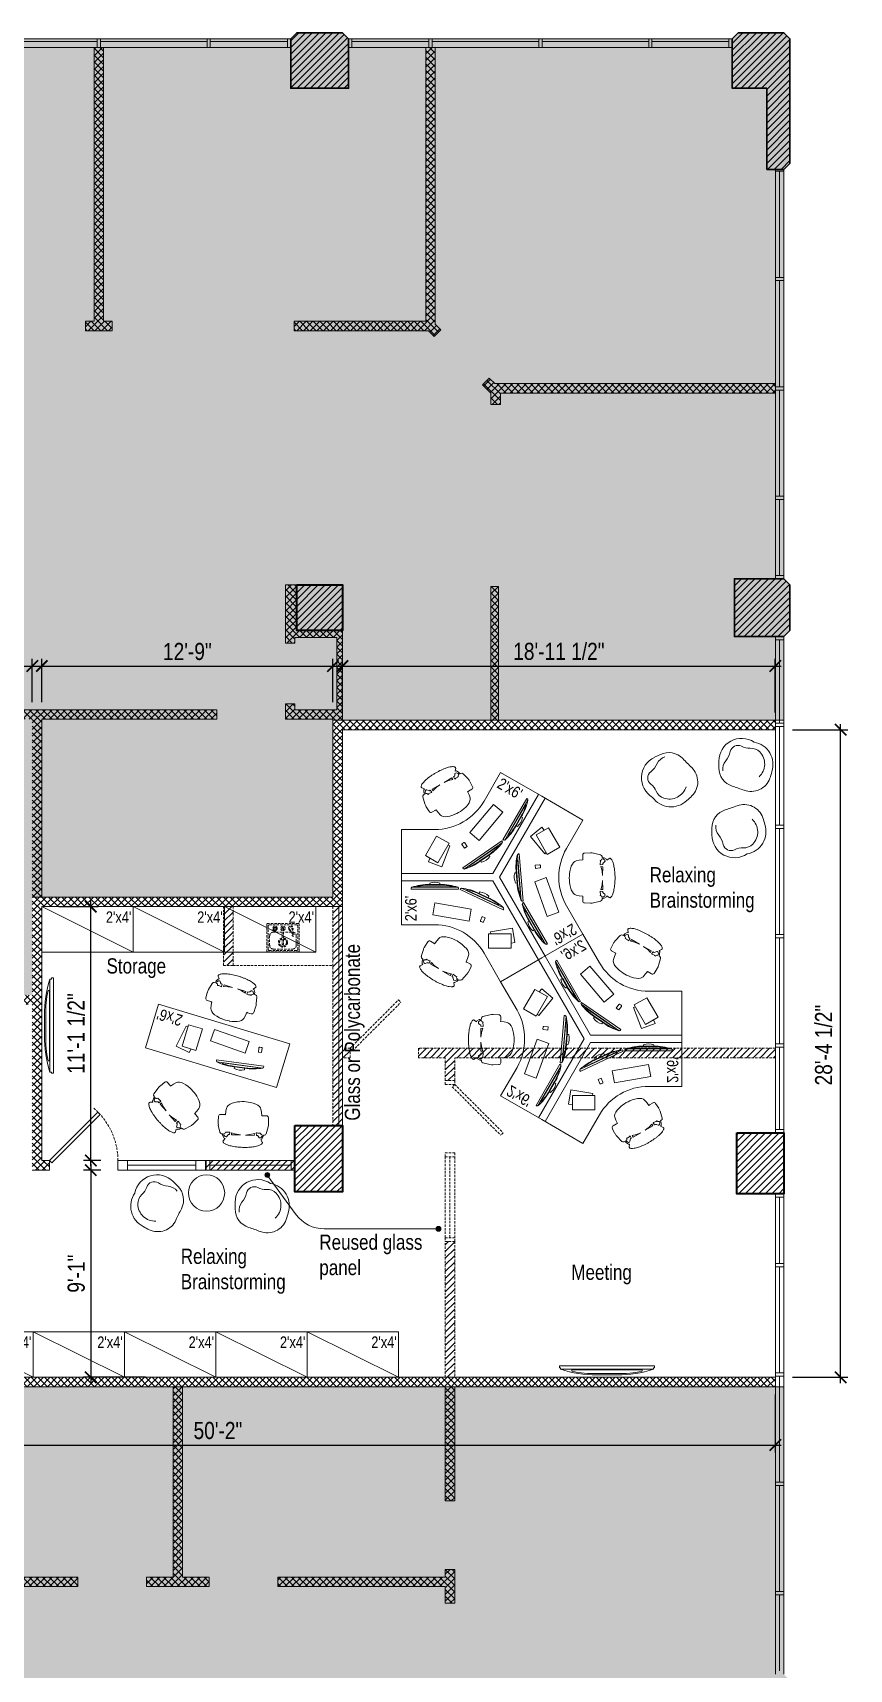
# Model space of a CAD drawing. Header units: inches. Extents: x 2034 to 6496, y 527 to 1995.
# Drawn here: x 2467 to 2896, y 1135 to 1995 of the extents above; entities that cross this region are included whole.
import ezdxf

# ---------------------------------------------------------------- set-up
doc = ezdxf.new("R2010")
doc.units = ezdxf.units.IN
doc.header["$LTSCALE"] = 5
doc.header["$MEASUREMENT"] = 0
doc.linetypes.add('HIDDEN', pattern=[0.375, 0.25, -0.125])
doc.layers.get('0').update_dxf_attribs({"linetype": 'CONTINUOUS', "lineweight": 5})
doc.layers.get('DEFPOINTS').update_dxf_attribs({"linetype": 'CONTINUOUS', "lineweight": 5})
for name, color, linetype, lineweight in [('Annotations', 8, 'CONTINUOUS', 5), ('Drywalls', 7, 'CONTINUOUS', 20), ('Framing', 142, 'CONTINUOUS', 13), ('Hatches', 8, 'CONTINUOUS', 5), ('Projections', 157, 'HIDDEN', 5), ('Structure', 7, 'CONTINUOUS', 40), ('Viewed', 156, 'CONTINUOUS', 9), ('Walls', 7, 'CONTINUOUS', 35)]:
    doc.layers.add(name, color=color, linetype=linetype, lineweight=lineweight)
doc.layers.add('Demolished', color=7, linetype='HIDDEN', lineweight=5, true_color=0xfa0000)
doc.layers.add('Zones', color=7, linetype='CONTINUOUS', lineweight=5, true_color=0xe3e3e3, transparency=0.7)
doc.styles.get("Standard").update_dxf_attribs({"font": 'arial.ttf', "width": 0.8})
doc.dimstyles.new('ARCH', dxfattribs={"dimscale": 96, "dimtxt": 0.09375, "dimasz": 0.0625, "dimexe": 0.04, "dimexo": 0.09375, "dimgap": 0.03125, "dimtad": 1, "dimdec": 5, "dimrnd": 0.0625, "dimzin": 3, "dimdsep": 46, "dimlunit": 4, "dimtxsty": 'Standard', "dimblk": 'OBLIQUE', "dimblk1": 'ARCHTICK', "dimblk2": 'ARCHTICK', "dimsah": 1, "dimcen": 0.03125, "dimdle": 0.03125, "dimclrd": 256, "dimclre": 256, "dimclrt": 256, "dimazin": 0, "dimtfac": 1, "dimtmove": 2, "dimatfit": 3, "dimldrblk": 'ARO14', "dimfxl": 0.3, "dimfxlon": 1, "dimfrac": 2, "dimarcsym": 0})

# ---------------------------------------------------------------- blocks, each defined once
blk = doc.blocks.new('_ArchTick')
at = {"const_width": 0.15}
blk.add_lwpolyline([(-0.5, -0.5), (0.5, 0.5)], dxfattribs=at)
blk = doc.blocks.new('*D28')
at = {"layer": 'Annotations', "lineweight": -2, "transparency": 16777216}
for p, q in [((2502.94, 1397.41), (2493.82, 1397.41)), ((2497.66, 1400.41), (2497.66, 1285.41)), ((2526.46, 1288.41), (2493.82, 1288.41))]:
    blk.add_line(p, q, dxfattribs=at)
at = {"layer": 'DEFPOINTS', "color": 0, "transparency": 16777216}
for p in [(2511.94, 1397.41), (2497.66, 1288.41), (2558.94, 1288.41)]:
    blk.add_point(p, dxfattribs=at)
at = {"layer": 'Annotations', "lineweight": -2, "transparency": 16777216, "xscale": 6, "yscale": 6, "zscale": 6}
for p, rotation in [((2497.66, 1397.41), 90), ((2497.66, 1288.41), 270)]:
    blk.add_blockref('_ArchTick', p, dxfattribs=dict(at, rotation=rotation))
at = {"layer": 'Annotations', "transparency": 16777216, "insert": (2490.06, 1342.91), "char_height": 9, "attachment_point": 5, "rotation": 90}
blk.add_mtext('9\'-1"', dxfattribs=at)
blk = doc.blocks.new('_Oblique')
at = {"lineweight": -2}
blk.add_line((-0.5, -0.5), (0.5, 0.5), dxfattribs=at)
blk = doc.blocks.new('ARO14')
blk.add_line((0, 0), (-1.02, 0))
at = {"const_width": 0.0625}
blk.add_lwpolyline([(-0.77, 0.47), (0, 0), (-0.77, -0.47)], dxfattribs=at)
blk = doc.blocks.new('*D30')
at = {"layer": 'Annotations', "lineweight": -2, "transparency": 16777216}
for p, q in [((2468.94, 1662.41), (2627.94, 1662.41)), ((2471.94, 1643.46), (2471.94, 1666.25)), ((2624.94, 1643.46), (2624.94, 1666.25))]:
    blk.add_line(p, q, dxfattribs=at)
at = {"layer": 'DEFPOINTS', "color": 0, "transparency": 16777216}
for p in [(2624.94, 1662.41), (2471.94, 1634.46), (2624.94, 1634.46)]:
    blk.add_point(p, dxfattribs=at)
at = {"layer": 'Annotations', "lineweight": -2, "transparency": 16777216, "xscale": 6, "yscale": 6, "zscale": 6, "rotation": 180}
blk.add_blockref('_ArchTick', (2471.94, 1662.41), dxfattribs=at)
at = {"layer": 'Annotations', "lineweight": -2, "transparency": 16777216, "xscale": 6, "yscale": 6, "zscale": 6}
blk.add_blockref('_ArchTick', (2624.94, 1662.41), dxfattribs=at)
at = {"layer": 'Annotations', "transparency": 16777216, "insert": (2548.44, 1670), "char_height": 9, "attachment_point": 5}
blk.add_mtext('12\'-9"', dxfattribs=at)
blk = doc.blocks.new('sink')
at = {"color": 0, "linetype": 'ByBlock', "lineweight": -2}
for p, q in [((-8, 0), (8, 0)), ((-8.5, -14.43), (-8.5, -0.5)), ((-7.75, -13.68), (-7.75, -1.25)), ((-7.25, -0.75), (7.25, -0.75)), ((-7, -11.43), (-7, -6.5)), ((-4.4, -4.5), (-0.35, -4.5)), ((-0.35, -2.56), (-0.35, -11.04)), ((0.4, -2.56), (0.4, -11.04)), ((0.4, -4.5), (5, -4.5)), ((3.78, -2.56), (3.78, -4.03)), ((3.78, -3.53), (4.65, -3.53)), ((3.78, -4.03), (4.65, -4.03)), ((3.95, -2.21), (3.95, -2.03)), ((3.95, -2.03), (4.48, -2.03)), ((4.4, -4.5), (4.53, -4.5)), ((4.48, -2.03), (4.48, -2.22)), ((4.65, -2.56), (4.65, -4.03)), ((7, -6.5), (7, -11.43)), ((7.75, -1.25), (7.75, -13.68)), ((8.5, -0.5), (8.5, -14.43)), ((8.01, -14.93), (-8.01, -14.93)), ((7.26, -14.18), (-7.26, -14.18)), ((5.01, -13.43), (-5.01, -13.43))]:
    blk.add_line(p, q, dxfattribs=at)
blk.add_circle((-5.41, -6.13), 0.562, dxfattribs=at)
for centre, radius, start, end in [((-8, -0.5), 0.5, 90, 180), ((-7.25, -1.25), 0.5, 90, 180), ((-5, -6.5), 2, 95.60748, 180), ((-6.66, -4.63), 1.44, 318, 357), ((-4.16, -2.56), 1.25, 274.04912, 180), ((-4.16, -2.56), 1.25, 180, 229.30036), ((-4.16, -2.56), 0.875, 285.19141, 180), ((-4.16, -2.56), 0.875, 180, 218.23153), ((-3.53, -5.75), 1.44, 144, 183), ((-9.66, -1.63), 6, 332, 349), ((0.03, -10), 2.38, 99.08469, 180), ((0.03, -10), 2.38, 180, 80.91525), ((0.03, -10), 1.88, 101.53692, 180), ((0.03, -10), 1.88, 180, 78.463), ((0.03, -2.56), 1.19, 289, 180), ((0.03, -2.56), 1.19, 180, 252), ((0.03, -2.56), 0.562, 0, 180), ((0.03, -2.56), 0.562, 180, 229), ((0.03, -2.56), 0.562, 180, 180.0000027777752), ((0.03, -2.56), 0.375, 0, 180), ((0.03, -2.56), 0.375, 180, 180.0000027777867), ((0.03, -2.56), 0.562, 312, 0), ((4.22, -2.56), 1.19, 291.61896, 180), ((4.22, -2.56), 1.19, 180, 248.38179), ((4.22, -2.56), 0.688, 309.52143, 180), ((4.22, -2.56), 0.688, 180, 230.47887), ((4.22, -2.56), 0.438, 126.7879, 180.13712), ((4.22, -2.56), 0.438, 0.00302, 52.51326), ((5, -6.5), 2, 0, 90), ((7.25, -1.25), 0.5, 0, 90), ((8, -0.5), 0.5, 0, 90), ((-8, -14.43), 0.5, 180, 270), ((-7.25, -13.68), 0.5, 180, 270), ((-5, -11.43), 2, 180, 270.41435), ((0.03, -10.25), 0.875, 244.62323, 295.37592), ((5, -11.43), 2, 270.41435, 0), ((7.25, -13.68), 0.5, 270, 0), ((8, -14.43), 0.5, 270, 0)]:
    blk.add_arc(centre, radius, start, end, dxfattribs=at)
for centre, major_axis, ratio, start_param, end_param in [((0.83, -5.83), (0, -7.24), 0.84608, 4.223697, 4.555309), ((-11.05, -1.55), (7.58, 0), 0.813102, -0.575959, -0.488692)]:
    blk.add_ellipse(centre, major_axis=major_axis, ratio=ratio, start_param=start_param, end_param=end_param, dxfattribs=at)
blk = doc.blocks.new('*D31')
at = {"layer": 'Annotations', "lineweight": -2, "transparency": 16777216}
for p, q in [((2480.94, 1535.91), (2501.5, 1535.91)), ((2497.66, 1399.41), (2497.66, 1538.91)), ((2502.94, 1402.41), (2493.82, 1402.41))]:
    blk.add_line(p, q, dxfattribs=at)
at = {"layer": 'DEFPOINTS', "color": 0, "transparency": 16777216}
for p in [(2471.94, 1535.91), (2497.66, 1535.91), (2511.94, 1402.41)]:
    blk.add_point(p, dxfattribs=at)
at = {"layer": 'Annotations', "lineweight": -2, "transparency": 16777216, "xscale": 6, "yscale": 6, "zscale": 6}
for p, rotation in [((2497.66, 1535.91), 90), ((2497.66, 1402.41), 270)]:
    blk.add_blockref('_ArchTick', p, dxfattribs=dict(at, rotation=rotation))
at = {"layer": 'Annotations', "transparency": 16777216, "insert": (2490.01, 1469.16), "char_height": 9, "attachment_point": 5, "rotation": 90}
blk.add_mtext('11\'-1 1/2"', dxfattribs=at)
blk = doc.blocks.new('*D32')
at = {"layer": 'Annotations', "lineweight": -2, "transparency": 16777216}
for p, q in [((2866.44, 1628.91), (2895.6, 1628.91)), ((2891.76, 1285.41), (2891.76, 1631.91)), ((2866.44, 1288.41), (2895.6, 1288.41))]:
    blk.add_line(p, q, dxfattribs=at)
at = {"layer": 'DEFPOINTS', "color": 0, "transparency": 16777216}
for p in [(2857.44, 1628.91), (2891.76, 1628.91), (2857.44, 1288.41)]:
    blk.add_point(p, dxfattribs=at)
at = {"layer": 'Annotations', "lineweight": -2, "transparency": 16777216, "xscale": 6, "yscale": 6, "zscale": 6}
for p, rotation in [((2891.76, 1628.91), 90), ((2891.76, 1288.41), 270)]:
    blk.add_blockref('_ArchTick', p, dxfattribs=dict(at, rotation=rotation))
at = {"layer": 'Annotations', "transparency": 16777216, "insert": (2882.87, 1463.08), "char_height": 9, "attachment_point": 5, "rotation": 90}
blk.add_mtext('28\'-4 1/2"', dxfattribs=at)
blk = doc.blocks.new('*D33')
at = {"layer": 'Annotations', "lineweight": -2, "transparency": 16777216}
for p, q in [((2626.94, 1662.41), (2860.44, 1662.41)), ((2629.94, 1637.91), (2629.94, 1666.25)), ((2857.44, 1637.91), (2857.44, 1666.25))]:
    blk.add_line(p, q, dxfattribs=at)
at = {"layer": 'DEFPOINTS', "color": 0, "transparency": 16777216}
for p in [(2857.44, 1662.41), (2629.94, 1628.91), (2857.44, 1628.91)]:
    blk.add_point(p, dxfattribs=at)
at = {"layer": 'Annotations', "lineweight": -2, "transparency": 16777216, "xscale": 6, "yscale": 6, "zscale": 6, "rotation": 180}
blk.add_blockref('_ArchTick', (2629.94, 1662.41), dxfattribs=at)
at = {"layer": 'Annotations', "lineweight": -2, "transparency": 16777216, "xscale": 6, "yscale": 6, "zscale": 6}
blk.add_blockref('_ArchTick', (2857.44, 1662.41), dxfattribs=at)
at = {"layer": 'Annotations', "transparency": 16777216, "insert": (2743.69, 1670.06), "char_height": 9, "attachment_point": 5}
blk.add_mtext('18\'-11 1/2"', dxfattribs=at)
blk = doc.blocks.new('*D34')
at = {"layer": 'Annotations', "lineweight": -2, "transparency": 16777216}
for p, q in [((2255.44, 1279.41), (2255.44, 1248.95)), ((2857.44, 1279.41), (2857.44, 1248.95)), ((2252.44, 1252.79), (2860.44, 1252.79))]:
    blk.add_line(p, q, dxfattribs=at)
at = {"layer": 'DEFPOINTS', "color": 0, "transparency": 16777216}
for p in [(2255.44, 1288.41), (2857.44, 1288.41), (2857.44, 1252.79)]:
    blk.add_point(p, dxfattribs=at)
at = {"layer": 'Annotations', "lineweight": -2, "transparency": 16777216, "xscale": 6, "yscale": 6, "zscale": 6, "rotation": 180}
blk.add_blockref('_ArchTick', (2255.44, 1252.79), dxfattribs=at)
at = {"layer": 'Annotations', "lineweight": -2, "transparency": 16777216, "xscale": 6, "yscale": 6, "zscale": 6}
blk.add_blockref('_ArchTick', (2857.44, 1252.79), dxfattribs=at)
at = {"layer": 'Annotations', "transparency": 16777216, "insert": (2564.5, 1260.39), "char_height": 9, "attachment_point": 5}
blk.add_mtext('50\'-2"', dxfattribs=at)
blk = doc.blocks.new('herman miller')
at = {"color": 0, "linetype": 'ByBlock', "lineweight": -2}
for p, q in [((2066, 3309), (2035, 3333)), ((2071, 3322), (2066, 3309)), ((2101, 3339), (2071, 3322)), ((2090, 3296), (2092, 3309)), ((2092, 3289), (2090, 3296)), ((2092, 3309), (2113, 3327)), ((2111, 3275), (2092, 3289)), ((2113, 3343), (2101, 3339)), ((2129, 3346), (2113, 3343)), ((2113, 3327), (2129, 3329)), ((2130, 3358), (2129, 3346)), ((2242, 3404), (2149, 3382)), ((2154, 3304), (2151, 3291)), ((2151, 3291), (2151, 3288)), ((2151, 3288), (2154, 3267)), ((2363, 3404), (2285, 3408)), ((2433, 3309), (2384, 3314)), ((2387, 3326), (2387, 3379)), ((2475, 3300), (2433, 3309)), ((2493, 3293), (2475, 3300)), ((2510, 3279), (2493, 3293)), ((2526, 3257), (2510, 3279)), ((2120, 3264), (2111, 3275)), ((2121, 3251), (2120, 3264)), ((2155, 3248), (2121, 3251)), ((2121, 3223), (2147, 3224)), ((2122, 3104), (2121, 3223)), ((2129, 3157), (2122, 3104)), ((2130, 3166), (2129, 3157)), ((2147, 3224), (2130, 3166)), ((2154, 3267), (2155, 3254)), ((2155, 3254), (2155, 3248)), ((2540, 3229), (2526, 3257)), ((2551, 3195), (2540, 3229)), ((2560, 3157), (2551, 3195)), ((2564, 3125), (2560, 3157)), ((2090, 2846), (2092, 2853)), ((2092, 2833), (2090, 2846)), ((2092, 2853), (2111, 2868)), ((2111, 2868), (2120, 2878)), ((2120, 2878), (2121, 2891)), ((2121, 2920), (2122, 3038)), ((2147, 2918), (2121, 2920)), ((2121, 2891), (2155, 2895)), ((2122, 3038), (2129, 2985)), ((2129, 2985), (2130, 2976)), ((2130, 2976), (2147, 2918)), ((2154, 2875), (2151, 2854)), ((2151, 2854), (2151, 2851)), ((2151, 2851), (2154, 2838)), ((2155, 2888), (2154, 2875)), ((2155, 2895), (2155, 2888)), ((2433, 2833), (2475, 2843)), ((2475, 2843), (2493, 2849)), ((2493, 2849), (2510, 2863)), ((2510, 2863), (2526, 2885)), ((2526, 2885), (2540, 2913)), ((2540, 2913), (2551, 2947)), ((2551, 2947), (2560, 2985)), ((2560, 2985), (2564, 3017)), ((2035, 2810), (2066, 2833)), ((2066, 2833), (2071, 2820)), ((2071, 2820), (2101, 2803)), ((2113, 2816), (2092, 2833)), ((2101, 2803), (2113, 2800)), ((2129, 2813), (2113, 2816)), ((2113, 2800), (2129, 2796)), ((2129, 2796), (2130, 2784)), ((2149, 2760), (2242, 2738)), ((2285, 2734), (2363, 2738)), ((2384, 2828), (2433, 2833)), ((2387, 2764), (2387, 2816))]:
    blk.add_line(p, q, dxfattribs=at)
for centre, radius, start, end in [((2028, 3323), 11.4, 52.4809, 89.3775), ((2154, 3330), 25.4, 181.636, 262.725), ((2155, 3357), 25.4, 103.3925, 178.698), ((2154, 3330), 25.4, 262.725, 269.798), ((2277, 3256), 152, 87.0643, 103.3925), ((2362, 3379), 25.4, 0, 87.0643), ((2362, 3326), 25.4, 332.4862, 0), ((2135, 3071), 432, 352.8004, 7.1996), ((2028, 2819), 11.4, 270.6225, 307.5191), ((2154, 2812), 25.4, 97.275, 178.364), ((2155, 2785), 25.4, 181.302, 256.6075), ((2154, 2812), 25.4, 90.202, 97.275), ((2277, 2886), 152, 256.6075, 272.9357), ((2362, 2764), 25.4, 272.9357, 0), ((2362, 2816), 25.4, 0, 27.5138)]:
    blk.add_arc(centre, radius, start, end, dxfattribs=at)
blk.add_open_spline([(2028, 3335), (2025, 3335), (2017, 3333), (2006, 3323), (1996, 3307), (1986, 3285), (1977, 3258), (1970, 3227), (1964, 3191), (1958, 3140), (1956, 3085), (1957, 3030), (1961, 2976), (1969, 2913), (1986, 2854), (2002, 2822), (2017, 2810), (2025, 2807), (2028, 2807)], degree=3, knots=[0, 0, 0, 0, 0.05, 0.1, 0.15, 0.2, 0.25, 0.3, 0.35, 0.4, 0.5, 0.55, 0.6, 0.7, 0.8, 0.9, 0.95, 1, 1, 1, 1], dxfattribs=at)
blk = doc.blocks.new('monitor')
at = {"color": 0, "linetype": 'ByBlock', "lineweight": -2}
for p, q in [((-12.52, 0.6), (-12.52, 0)), ((-12.52, 0.6), (-12.52, 0)), ((-12.22, 0.6), (-12.52, 0.6)), ((-12.52, 0), (12.52, 0)), ((-12.22, 0.95), (12.22, 0.95)), ((-12.22, 0.95), (-12.22, 0.6)), ((-9.24, 1.1), (-9.24, 1.45)), ((-9.24, 1.1), (-9.24, 1.45)), ((-9.24, 1.1), (9.24, 1.1)), ((-2.68, 3.17), (-2.68, 2.38)), ((-2.68, 2.38), (2.68, 2.38)), ((-2.68, 2.09), (2.68, 2.09)), ((2.68, 3.17), (2.68, 2.38)), ((9.24, 1.1), (9.24, 1.45)), ((12.22, 0.95), (12.22, 0.6)), ((12.22, 0.6), (12.52, 0.6)), ((12.52, 0.6), (12.52, 0))]:
    blk.add_line(p, q, dxfattribs=at)
for centre, radius, start, end in [((-3.23, -26.48), 28.87, 88.91811, 108.14343), ((-3.23, -26.48), 28.58, 88.91811, 102.14321), ((0, -3.88), 7.54, 69.17042, 110.82958), ((3.23, -26.48), 28.87, 71.85657, 91.08189), ((3.23, -26.48), 28.58, 77.85679, 91.08189)]:
    blk.add_arc(centre, radius, start, end, dxfattribs=at)
blk = doc.blocks.new('office unit')
for p, q in [((0, -25), (0, 0)), ((47.92, -2), (0, -2)), ((47.92, -2), (71.88, -43.5)), ((17.32, -25), (0, -25)), ((43.3, -40), (51.96, -55)), ((51.96, -55), (73.61, -42.5))]:
    blk.add_line(p, q)
at = {"color": 0, "linetype": 'ByBlock', "lineweight": -2}
blk.add_lwpolyline([(16.35, -19.8), (17.49, -13.45), (36.54, -16.87), (35.4, -23.22)], close=True, dxfattribs=at)
blk.add_lwpolyline([(43.02, -23.48), (43.94, -21.43), (42.4, -20.74), (41.49, -22.79, 0.414214), (41.72, -23.4), (42.42, -23.71, 0.414214)], format="xyb", close=True, dxfattribs=at)
at = {"flags": 128}
blk.add_lwpolyline([(45.72, -29.78), (45.72, -37.37), (57.5, -37.37), (57.5, -29.78)], close=True, dxfattribs=at)
blk.add_lwpolyline([(57.5, -34.7), (59.56, -34.36), (58.32, -26.88), (46.69, -28.81), (46.85, -29.78)], dxfattribs=at)
blk.add_arc((17.32, -55), 30, 30, 90)
at = {"color": 0, "linetype": 'ByBlock', "lineweight": -2}
blk.add_blockref('monitor', (17.44, -6.28), dxfattribs=at)
at = {"color": 0, "linetype": 'ByBlock', "lineweight": -2, "rotation": 334.7723505325721}
blk.add_blockref('monitor', (42.06, -11.81), dxfattribs=at)
at = {"color": 0, "linetype": 'ByBlock', "lineweight": -2, "xscale": 0.03937007874015748, "yscale": 0.03937007874015748, "zscale": 0.03937007874015748, "rotation": 59.99999999999999}
blk.add_blockref('herman miller', (83.35, -181.55), dxfattribs=at)
at = {"layer": 'Annotations', "insert": (1.81, -23.18), "char_height": 6, "width": 60.9989, "attachment_point": 1, "rotation": 90}
blk.add_mtext("{2'x6'}", dxfattribs=at)
blk = doc.blocks.new('office pod')
at = {"color": 0, "linetype": 'ByBlock', "lineweight": -2}
for p, rotation in [((42.5, 24.54), 210.0000000000005), ((-42.5, 24.54), 329.9999999999999), ((0, -49.07), 89.99999999999886)]:
    blk.add_blockref('office unit', p, dxfattribs=dict(at, rotation=rotation))
blk = doc.blocks.new('storage')
blk.add_line((0, 24), (48, 0))
blk.add_lwpolyline([(0, 0), (0, 24), (48, 24), (48, 0)], close=True)
at = {"layer": 'Annotations', "insert": (33.68, 21.49), "char_height": 6, "width": 60.9989, "attachment_point": 1}
blk.add_mtext("{2'x4'}", dxfattribs=at)
blk = doc.blocks.new('opouf')
at = {"color": 0, "linetype": 'ByBlock', "lineweight": -2}
for points in [[(-13.24, -1.97), (-13.24, 1.53, -0.325424), (-6.17, 11.24, 0.010362), (0.08, 13.4, -0.41691), (13.58, 7.11, -0.030344), (14.6, 3.6, -0.031623)], [(7.88, 6.37, -0.425867), (8.26, -6.77, -0.211513), (3.29, -8.74, 0.12818), (-1.32, -9.74, -0.489828), (-7.23, -6.96, 0.118833), (-9.63, -2.06, -0.210657), (-11.12, 3.18)]]:
    blk.add_lwpolyline(points, format="xyb", dxfattribs=at)
for centre, start, end in [((3.26, -0.16), 279.99557, 18.33691), ((-1.28, -1.97), 180, 303.60725)]:
    blk.add_arc(centre, 11.95, start, end, dxfattribs=at)
blk = doc.blocks.new('office single')
at = {"color": 0, "linetype": 'ByBlock', "lineweight": -2}
for points in [[(0, 0), (0, 24), (72, 24), (72, 0)], [(53.78, 18.15), (46.2, 18.15), (46.2, 6.36), (53.78, 6.36)]]:
    blk.add_lwpolyline(points, close=True, dxfattribs=at)
at = {"color": 0, "linetype": 'ByBlock', "lineweight": -2, "flags": 128}
blk.add_lwpolyline([(13.22, 17.48), (12.78, 15.28), (14.43, 14.94), (14.87, 17.14, 0.414214), (14.51, 17.68), (13.76, 17.84, 0.414214)], format="xyb", close=True, dxfattribs=at)
blk.add_lwpolyline([(40.04, 19.76), (40.33, 13.32), (20.99, 12.46), (20.71, 18.9)], close=True, dxfattribs=at)
at = {"color": 0, "linetype": 'ByBlock', "lineweight": -2}
blk.add_lwpolyline([(48.86, 6.36), (49.2, 4.3), (56.68, 5.55), (54.75, 17.17), (53.78, 17.01)], dxfattribs=at)
at = {"color": 0, "linetype": 'ByBlock', "lineweight": -2, "xscale": 0.03937007874015748, "yscale": 0.03937007874015748, "zscale": 0.03937007874015748, "rotation": 270}
blk.add_blockref('herman miller', (-84.95, 127.19), dxfattribs=at)
at = {"color": 0, "linetype": 'ByBlock', "lineweight": -2, "rotation": 170.8111639226411}
blk.add_blockref('monitor', (21.97, 6.69), dxfattribs=at)
at = {"layer": 'Annotations', "extrusion": (0, 0, -1), "insert": (57.7, 16.07), "char_height": 6, "width": 60.9989, "attachment_point": 1, "text_direction": (1, 0, 0)}
blk.add_mtext("{2'x6'}", dxfattribs=at)
blk = doc.blocks.new('*D52')
at = {"layer": 'Annotations', "lineweight": -2, "transparency": 16777216}
for p, q in [((2370.94, 1662.41), (2469.94, 1662.41)), ((2373.94, 1633.61), (2373.94, 1666.25)), ((2466.94, 1643.46), (2466.94, 1666.25))]:
    blk.add_line(p, q, dxfattribs=at)
at = {"layer": 'DEFPOINTS', "color": 0, "transparency": 16777216}
for p in [(2466.94, 1662.41), (2466.94, 1634.46), (2373.94, 1484.41)]:
    blk.add_point(p, dxfattribs=at)
at = {"layer": 'Annotations', "lineweight": -2, "transparency": 16777216, "xscale": 6, "yscale": 6, "zscale": 6, "rotation": 180}
blk.add_blockref('_ArchTick', (2373.94, 1662.41), dxfattribs=at)
at = {"layer": 'Annotations', "lineweight": -2, "transparency": 16777216, "xscale": 6, "yscale": 6, "zscale": 6}
blk.add_blockref('_ArchTick', (2466.94, 1662.41), dxfattribs=at)
at = {"layer": 'Annotations', "transparency": 16777216, "insert": (2420.44, 1670), "char_height": 9, "attachment_point": 5}
blk.add_mtext('7\'-9"', dxfattribs=at)

msp = doc.modelspace()

# ---------------------------------------------------------------- hatches: boundary and pattern name
at = {"layer": 'Annotations'}
h = msp.add_hatch(color=256, dxfattribs=at)
edge = h.paths.add_edge_path()
edge.add_arc((2590.461391, 1394.787318), 1.292238, 0, 360)
h = msp.add_hatch(color=256, dxfattribs=at)
edge = h.paths.add_edge_path()
edge.add_arc((2680.421638, 1366.496115), 1.292238, 0, 360)
at = {"layer": 'Demolished'}
h = msp.add_hatch(dxfattribs=at)
h.set_pattern_fill('ANSI31', color=256, scale=20, style=0)
h.paths.add_polyline_path([(2572.443411, 1504.907518), (2572.443411, 1535.907518), (2567.443411, 1535.907518), (2567.443411, 1504.907518)])
h = msp.add_hatch(dxfattribs=at)
h.set_pattern_fill('ANSI31', color=256, scale=20, style=0)
h.paths.add_polyline_path([(2629.943411, 1420.907518), (2629.943411, 1456.407518), (2633.943411, 1456.407518), (2633.943411, 1461.407518), (2629.943411, 1461.407518), (2629.943411, 1535.907518), (2624.943411, 1535.907518), (2624.943411, 1420.907518)])
h = msp.add_hatch(dxfattribs=at)
h.set_pattern_fill('ANSI31', color=256, scale=20, style=0)
h.paths.add_polyline_path([(2857.443411, 1456.407518), (2857.443411, 1461.407518), (2669.943411, 1461.407518), (2669.943411, 1456.407518), (2683.943411, 1456.407518), (2683.943411, 1444.407518), (2688.943411, 1444.407518), (2688.943411, 1456.407518)])
h = msp.add_hatch(dxfattribs=at)
h.set_pattern_fill('ANSI31', color=256, scale=20, style=0)
h.paths.add_polyline_path([(2604.943411, 1397.407518), (2604.943411, 1402.407518), (2558.307372, 1402.407518), (2558.307372, 1397.407518)])
h = msp.add_hatch(dxfattribs=at)
h.set_pattern_fill('ANSI31', color=256, scale=20, style=0)
h.paths.add_polyline_path([(2688.943411, 1288.407518), (2688.943411, 1359.771479), (2683.943411, 1359.771479), (2683.943411, 1288.407518)])
at = {"layer": 'Hatches'}
h = msp.add_hatch(dxfattribs=at)
h.set_pattern_fill('ANSI31', color=256, scale=20, style=0)
h.paths.add_polyline_path([(2629.943411, 1995.396479), (2633.125391, 1992.214498), (2633.125391, 1966.214498), (2602.76143, 1966.214498), (2602.76143, 1992.214498), (2605.943411, 1995.396479)])
h = msp.add_hatch(dxfattribs=at)
h.set_pattern_fill('ANSI31', color=256, scale=20, style=0)
h.paths.add_polyline_path([(2852.943411, 1923.532518), (2861.943411, 1923.532518), (2865.125391, 1926.714498), (2865.125391, 1992.214498), (2861.943411, 1995.396479), (2837.943411, 1995.396479), (2834.76143, 1992.214498), (2834.76143, 1966.214498), (2852.943411, 1966.214498)])
h = msp.add_hatch(dxfattribs=at)
h.set_pattern_fill('ANSI37', color=256, scale=20, style=0)
h.paths.add_polyline_path([(2504.38643, 1987.714498), (2504.38643, 1843.714498), (2508.88643, 1843.714498), (2508.88643, 1838.714498), (2494.88643, 1838.714498), (2494.88643, 1843.714498), (2499.38643, 1843.714498), (2499.38643, 1987.714498)])
h = msp.add_hatch(dxfattribs=at)
h.set_pattern_fill('ANSI37', color=256, scale=20, style=0)
h.paths.add_polyline_path([(2673.750391, 1987.714498), (2673.750391, 1843.714498), (2604.539921, 1843.714498), (2604.539921, 1838.714498), (2675.13643, 1838.714498), (2678.118979, 1835.73195), (2681.654513, 1839.267483), (2678.750391, 1842.171605), (2678.750391, 1987.714498)])
h = msp.add_hatch(dxfattribs=at)
h.set_pattern_fill('ANSI37', color=256, scale=20, style=0)
h.paths.add_polyline_path([(2857.443411, 1810.907518), (2710.014479, 1810.907518), (2707.110357, 1813.811639), (2703.574823, 1810.276105), (2707.943411, 1805.907518), (2707.943411, 1799.907518), (2712.943411, 1799.907518), (2712.943411, 1805.907518), (2857.443411, 1805.907518)])
h = msp.add_hatch(dxfattribs=at)
h.set_pattern_fill('ANSI37', color=256, scale=20, style=0)
h.paths.add_polyline_path([(2629.943411, 1681.100537), (2629.943411, 1633.907518), (2707.943411, 1633.907518), (2707.943411, 1704.254028), (2711.943411, 1704.254028), (2711.943411, 1633.907518), (2857.443411, 1633.907518), (2857.443411, 1628.907518), (2629.943411, 1628.907518), (2629.943411, 1535.907518), (2558.937891, 1535.907518), (2471.943411, 1535.907518), (2471.943411, 1402.407518), (2475.943411, 1402.407518), (2475.943411, 1397.407518), (2466.943411, 1397.407518), (2466.943411, 1484.407518), (2255.443411, 1484.407518), (2255.443411, 1489.407518), (2466.943411, 1489.407518), (2466.943411, 1634.464498), (2378.625391, 1634.464498), (2378.625391, 1639.464498), (2563.943411, 1639.464498), (2563.943411, 1634.464498), (2471.943411, 1634.464498), (2471.943411, 1540.907518), (2624.943411, 1540.907518), (2624.943411, 1634.464498), (2599.943411, 1634.464498), (2599.943411, 1642.464498), (2604.943411, 1642.464498), (2604.943411, 1639.464498), (2626.943411, 1639.464498), (2626.943411, 1677.464498), (2604.943411, 1677.464498), (2604.943411, 1674.464498), (2599.943411, 1674.464498), (2599.943411, 1705.100537), (2605.943411, 1705.100537), (2605.943411, 1681.100537)])
h.paths.add_polyline_path([(2285.943411, 1639.464498), (2340.443411, 1639.464498), (2340.443411, 1634.464498), (2285.943411, 1634.464498)], flags=16)
h.paths.add_polyline_path([(2558.307372, 1397.407518), (2557.943411, 1397.407518), (2557.943411, 1402.407518), (2558.307372, 1402.407518)], flags=16)
h = msp.add_hatch(dxfattribs=at)
h.set_pattern_fill('ANSI31', color=256, scale=20, style=0)
h.paths.add_polyline_path([(2605.943411, 1705.100537), (2629.943411, 1705.100537), (2629.943411, 1681.100537), (2605.943411, 1681.100537)])
h = msp.add_hatch(dxfattribs=at)
h.set_pattern_fill('ANSI31', color=256, scale=20, style=0)
h.paths.add_polyline_path([(2861.943411, 1677.918557), (2835.943411, 1677.918557), (2835.943411, 1708.282518), (2861.943411, 1708.282518), (2865.125391, 1705.100537), (2865.125391, 1681.100537)])
h = msp.add_hatch(dxfattribs=at)
h.set_pattern_fill('ANSI31', color=256, scale=20, style=0)
h.paths.add_polyline_path([(2604.943411, 1420.907518), (2629.943411, 1420.907518), (2629.943411, 1385.907518), (2604.943411, 1385.907518)])
h = msp.add_hatch(dxfattribs=at)
h.set_pattern_fill('ANSI31', color=256, scale=20, style=0)
h.paths.add_polyline_path([(2837.193411, 1416.907518), (2861.943411, 1416.907518), (2861.943411, 1384.907518), (2837.193411, 1384.907518)])
h = msp.add_hatch(dxfattribs=at)
h.set_pattern_fill('ANSI37', color=256, scale=20, style=0)
h.paths.add_polyline_path([(2255.443411, 1288.407518), (2683.943411, 1288.407518), (2857.443411, 1288.407518), (2857.443411, 1283.407518), (2688.943411, 1283.407518), (2688.943411, 1223.407518), (2683.943411, 1223.407518), (2683.943411, 1283.407518), (2545.943411, 1283.407518), (2545.943411, 1183.407518), (2559.943411, 1183.407518), (2559.943411, 1178.407518), (2526.943411, 1178.407518), (2526.943411, 1183.407518), (2540.943411, 1183.407518), (2540.943411, 1283.407518), (2402.943411, 1283.407518), (2402.943411, 1183.407518), (2490.943411, 1183.407518), (2490.943411, 1178.407518), (2397.943411, 1178.407518), (2397.943411, 1283.407518), (2255.443411, 1283.407518)])
h = msp.add_hatch(dxfattribs=at)
h.set_pattern_fill('ANSI37', color=256, scale=20, style=0)
h.paths.add_polyline_path([(2595.943411, 1183.407518), (2595.943411, 1178.407518), (2683.943411, 1178.407518), (2683.943411, 1169.600537), (2688.943411, 1169.600537), (2688.943411, 1187.407518), (2683.943411, 1187.407518), (2683.943411, 1183.407518)])
at = {"layer": 'Zones'}
msp.add_hatch(color=256, dxfattribs=at).paths.add_polyline_path([(2034.440363, 1920.678964), (2037.975896, 1924.214498), (2136.57945, 1924.214498), (2136.57945, 1992.214498), (2139.76143, 1995.396479), (2163.76143, 1995.396479), (2166.943411, 1992.214498), (2370.76143, 1992.214498), (2373.943411, 1995.396479), (2397.943411, 1995.396479), (2401.125391, 1992.214498), (2602.76143, 1992.214498), (2605.943411, 1995.396479), (2629.943411, 1995.396479), (2633.125391, 1992.214498), (2834.76143, 1992.214498), (2837.943411, 1995.396479), (2861.943411, 1995.396479), (2865.125391, 1992.214498), (2865.125391, 1926.714498), (2861.943411, 1923.532518), (2861.943411, 1708.282518), (2865.125391, 1705.100537), (2865.125391, 1681.100537), (2861.943411, 1677.918557), (2861.943411, 1633.907518), (2624.943411, 1633.907518), (2624.943411, 1540.907518), (2466.943411, 1540.907518), (2466.943411, 1489.407518), (2250.443411, 1489.407518), (2250.443411, 1283.407518), (2861.943411, 1283.407518), (2861.943411, 1132.282518), (2865.125391, 1129.100537), (2865.125391, 1105.100537), (2861.943411, 1101.918557), (2861.943411, 844.282518), (2865.125391, 841.100537), (2865.125391, 817.100537), (2861.943411, 813.918557), (2861.943411, 529.986576), (2633.125391, 529.986576), (2629.943411, 526.804596), (2605.943411, 526.804596), (2602.76143, 529.986576), (2401.125391, 529.986576), (2397.943411, 526.804596), (2373.943411, 526.804596), (2370.76143, 529.986576), (2166.943411, 529.986576), (2163.76143, 526.804596), (2139.76143, 526.804596), (2136.57945, 529.986576), (2136.57945, 597.872615), (2127.505911, 597.872615), (2124.32393, 601.054596), (2064.804324, 601.054596), (2061.622343, 597.519062), (2037.622343, 597.519062), (2034.440363, 600.701042)])

# ---------------------------------------------------------------- linework, layer by layer
at = {"layer": 'Annotations'}
msp.add_lwpolyline([(2680.421638, 1366.496115), (2620.349607, 1366.496115, -0.2381512044), (2605.649853, 1373.918618), (2590.461391, 1394.787318)], format="xyb", dxfattribs=at)
for centre in [(2590.461391, 1394.787318), (2680.421638, 1366.496115)]:
    msp.add_circle(centre, 1.292238, dxfattribs=at)
at = {"layer": 'Demolished'}
for p, q in [((2567.443411, 1504.907518), (2567.443411, 1535.907518)), ((2572.443411, 1535.907518), (2567.443411, 1535.907518)), ((2572.443411, 1504.907518), (2572.443411, 1535.907518)), ((2624.943411, 1535.907518), (2624.943411, 1420.907518)), ((2629.943411, 1535.907518), (2624.943411, 1535.907518)), ((2629.943411, 1461.407518), (2629.943411, 1535.907518)), ((2572.443411, 1504.907518), (2567.443411, 1504.907518)), ((2572.443411, 1504.907518), (2624.943411, 1504.907518)), ((2633.943411, 1461.407518), (2659.399255, 1486.863362)), ((2635.216203, 1460.134726), (2660.672047, 1485.59057)), ((2659.399255, 1486.863362), (2660.672047, 1485.59057)), ((2633.943411, 1461.407518), (2629.943411, 1461.407518)), ((2633.943411, 1456.407518), (2629.943411, 1456.407518)), ((2629.943411, 1420.907518), (2629.943411, 1456.407518)), ((2633.943411, 1461.407518), (2633.943411, 1456.407518)), ((2633.943411, 1461.407518), (2635.216203, 1460.134726)), ((2857.443411, 1461.407518), (2669.943411, 1461.407518)), ((2669.943411, 1461.407518), (2669.943411, 1456.407518)), ((2683.943411, 1456.407518), (2669.943411, 1456.407518)), ((2857.443411, 1456.407518), (2688.943411, 1456.407518)), ((2857.443411, 1461.407518), (2857.443411, 1456.407518)), ((2688.943411, 1442.407518), (2687.670619, 1441.134726)), ((2687.670619, 1441.134726), (2713.126463, 1415.678881)), ((2688.943411, 1442.407518), (2714.399255, 1416.951674)), ((2629.943411, 1420.907518), (2624.943411, 1420.907518)), ((2714.399255, 1416.951674), (2713.126463, 1415.678881)), ((2683.943411, 1404.407518), (2683.943411, 1361.771479)), ((2686.443411, 1404.407518), (2686.443411, 1361.771479)), ((2688.943411, 1361.771479), (2688.943411, 1404.407518)), ((2688.943411, 1288.407518), (2683.943411, 1288.407518))]:
    msp.add_line(p, q, dxfattribs=at)
for points in [[(2683.943411, 1444.407518), (2683.943411, 1456.407518)], [(2688.943411, 1444.407518), (2688.943411, 1456.407518)], [(2683.943411, 1444.407518), (2688.943411, 1444.407518)], [(2683.943411, 1288.407518), (2683.943411, 1359.771479), (2688.943411, 1359.771479), (2688.943411, 1288.407518)]]:
    msp.add_lwpolyline(points, dxfattribs=at)
for points in [[(2683.943411, 1444.407518), (2688.943411, 1444.407518), (2688.943411, 1442.407518), (2683.943411, 1442.407518)], [(2683.943411, 1406.407518), (2688.943411, 1406.407518), (2688.943411, 1404.407518), (2683.943411, 1404.407518)], [(2683.943411, 1359.771479), (2688.943411, 1359.771479), (2688.943411, 1361.771479), (2683.943411, 1361.771479)]]:
    msp.add_lwpolyline(points, close=True, dxfattribs=at)
at = {"layer": 'Demolished', "flags": 128}
msp.add_lwpolyline([(2558.307372, 1402.407518), (2558.307372, 1397.407518), (2604.943411, 1397.407518), (2604.943411, 1402.407518)], close=True, dxfattribs=at)
at = {"layer": 'Drywalls'}
for points in [[(2504.38643, 1987.714498), (2504.38643, 1843.714498), (2508.88643, 1843.714498), (2508.88643, 1838.714498), (2494.88643, 1838.714498), (2494.88643, 1843.714498), (2499.38643, 1843.714498), (2499.38643, 1987.714498)], [(2673.750391, 1987.714498), (2673.750391, 1843.714498), (2604.539921, 1843.714498), (2604.539921, 1838.714498), (2675.13643, 1838.714498), (2678.118979, 1835.73195), (2681.654513, 1839.267483), (2678.750391, 1842.171605), (2678.750391, 1987.714498)], [(2857.443411, 1810.907518), (2710.014479, 1810.907518), (2707.110357, 1813.811639), (2703.574823, 1810.276105), (2707.943411, 1805.907518), (2707.943411, 1799.907518), (2712.943411, 1799.907518), (2712.943411, 1805.907518), (2857.443411, 1805.907518)], [(2558.307372, 1397.407518), (2557.943411, 1397.407518), (2557.943411, 1402.407518), (2558.307372, 1402.407518)], [(2255.443411, 1288.407518), (2683.943411, 1288.407518), (2857.443411, 1288.407518), (2857.443411, 1283.407518), (2688.943411, 1283.407518), (2688.943411, 1223.407518), (2683.943411, 1223.407518), (2683.943411, 1283.407518), (2545.943411, 1283.407518), (2545.943411, 1183.407518), (2559.943411, 1183.407518), (2559.943411, 1178.407518), (2526.943411, 1178.407518), (2526.943411, 1183.407518), (2540.943411, 1183.407518), (2540.943411, 1283.407518), (2402.943411, 1283.407518), (2402.943411, 1183.407518), (2490.943411, 1183.407518), (2490.943411, 1178.407518), (2397.943411, 1178.407518), (2397.943411, 1283.407518), (2255.443411, 1283.407518)], [(2595.943411, 1183.407518), (2595.943411, 1178.407518), (2683.943411, 1178.407518), (2683.943411, 1169.600537), (2688.943411, 1169.600537), (2688.943411, 1187.407518), (2683.943411, 1187.407518), (2683.943411, 1183.407518)]]:
    msp.add_lwpolyline(points, close=True, dxfattribs=at)
at = {"layer": 'Drywalls', "flags": 128}
msp.add_lwpolyline([(2378.625391, 1639.464498), (2563.943411, 1639.464498), (2563.943411, 1634.464498), (2471.943411, 1634.464498), (2471.943411, 1540.907518), (2624.943411, 1540.907518), (2624.943411, 1634.464498), (2599.943411, 1634.464498), (2599.943411, 1642.464498), (2604.943411, 1642.464498), (2604.943411, 1639.464498), (2626.943411, 1639.464498), (2626.943411, 1677.464498), (2604.943411, 1677.464498), (2604.943411, 1674.464498), (2599.943411, 1674.464498), (2599.943411, 1705.100537), (2605.943411, 1705.100537), (2605.943411, 1681.100537), (2629.943411, 1681.100537), (2629.943411, 1633.907518), (2707.943411, 1633.907518), (2707.943411, 1704.254028), (2711.943411, 1704.254028), (2711.943411, 1633.907518), (2857.443411, 1633.907518), (2857.443411, 1628.907518), (2629.943411, 1628.907518), (2629.943411, 1535.907518), (2558.937891, 1535.907518), (2471.943411, 1535.907518), (2471.943411, 1402.407518), (2475.943411, 1402.407518), (2475.943411, 1397.407518), (2466.943411, 1397.407518)], dxfattribs=at)
at = {"layer": 'Framing'}
for p, q in [((2501.01143, 1990.714498), (2445.01143, 1990.714498)), ((2501.01143, 1992.214498), (2501.01143, 1987.714498)), ((2502.76143, 1992.214498), (2502.76143, 1987.714498)), ((2558.76143, 1990.714498), (2502.76143, 1990.714498)), ((2558.76143, 1992.214498), (2558.76143, 1987.714498)), ((2560.51143, 1992.214498), (2560.51143, 1987.714498)), ((2601.01143, 1990.714498), (2560.51143, 1990.714498)), ((2601.01143, 1992.214498), (2601.01143, 1987.714498)), ((2634.875391, 1992.214498), (2634.875391, 1987.714498)), ((2634.875391, 1990.714498), (2675.375391, 1990.714498)), ((2675.375391, 1992.214498), (2675.375391, 1987.714498)), ((2677.125391, 1992.214498), (2677.125391, 1987.714498)), ((2677.125391, 1990.714498), (2733.125391, 1990.714498)), ((2733.125391, 1992.214498), (2733.125391, 1987.714498)), ((2734.875391, 1992.214498), (2734.875391, 1987.714498)), ((2734.875391, 1990.714498), (2790.875391, 1990.714498)), ((2790.875391, 1992.214498), (2790.875391, 1987.714498)), ((2792.625391, 1992.214498), (2792.625391, 1987.714498)), ((2792.625391, 1990.714498), (2833.01143, 1990.714498)), ((2833.01143, 1987.714498), (2833.01143, 1992.214498)), ((2861.943411, 1922.532518), (2857.443411, 1922.532518)), ((2859.693411, 1922.532518), (2859.693411, 1866.782518)), ((2861.943411, 1866.782518), (2857.443411, 1866.782518)), ((2861.943411, 1865.032518), (2857.443411, 1865.032518)), ((2859.693411, 1865.032518), (2859.693411, 1809.282518)), ((2861.943411, 1809.282518), (2857.443411, 1809.282518)), ((2861.943411, 1807.532518), (2857.443411, 1807.532518)), ((2859.693411, 1807.532518), (2859.693411, 1751.782518)), ((2861.943411, 1751.782518), (2857.443411, 1751.782518)), ((2861.943411, 1750.032518), (2857.443411, 1750.032518)), ((2859.693411, 1750.032518), (2859.693411, 1710.032518)), ((2861.943411, 1710.032518), (2857.443411, 1710.032518)), ((2861.943411, 1676.168557), (2857.443411, 1676.168557)), ((2859.693411, 1676.168557), (2859.693411, 1632.282518)), ((2861.943411, 1632.282518), (2857.443411, 1632.282518)), ((2861.943411, 1630.532518), (2857.443411, 1630.532518)), ((2859.693411, 1630.532518), (2859.693411, 1578.782518)), ((2861.943411, 1578.782518), (2857.443411, 1578.782518)), ((2861.943411, 1577.032518), (2857.443411, 1577.032518)), ((2859.693411, 1577.032518), (2859.693411, 1521.282518)), ((2627.996907, 1535.907518), (2627.996907, 1420.907518)), ((2629.943411, 1535.907518), (2629.943411, 1420.907518)), ((2861.943411, 1521.282518), (2857.443411, 1521.282518)), ((2861.943411, 1519.532518), (2857.443411, 1519.532518)), ((2859.693411, 1519.532518), (2859.693411, 1463.782518)), ((2861.943411, 1463.782518), (2857.443411, 1463.782518)), ((2861.943411, 1462.032518), (2857.443411, 1462.032518)), ((2859.693411, 1462.032518), (2859.693411, 1418.657518)), ((2475.943411, 1402.407518), (2501.399255, 1427.863362)), ((2477.216203, 1401.134726), (2502.672047, 1426.59057)), ((2501.399255, 1427.863362), (2502.672047, 1426.59057)), ((2861.943411, 1418.657518), (2857.443411, 1418.657518)), ((2475.943411, 1402.407518), (2477.216203, 1401.134726)), ((2511.943411, 1397.407518), (2511.943411, 1402.407518)), ((2511.943411, 1402.407518), (2516.943411, 1402.407518)), ((2511.943411, 1397.407518), (2516.943411, 1397.407518)), ((2516.943411, 1397.407518), (2516.943411, 1402.407518)), ((2552.943411, 1399.907518), (2516.943411, 1399.907518)), ((2552.943411, 1397.407518), (2552.943411, 1402.407518)), ((2552.943411, 1402.407518), (2557.943411, 1402.407518)), ((2552.943411, 1397.407518), (2557.943411, 1397.407518)), ((2560.307372, 1399.907518), (2602.943411, 1399.907518)), ((2861.943411, 1383.157518), (2857.443411, 1383.157518)), ((2859.693411, 1383.157518), (2859.693411, 1348.282518)), ((2861.943411, 1348.282518), (2857.443411, 1348.282518)), ((2861.943411, 1346.532518), (2857.443411, 1346.532518)), ((2859.693411, 1346.532518), (2859.693411, 1290.782518)), ((2861.943411, 1290.782518), (2857.443411, 1290.782518)), ((2861.943411, 1289.032518), (2857.443411, 1289.032518)), ((2859.693411, 1289.032518), (2859.693411, 1233.282518)), ((2861.943411, 1233.282518), (2857.443411, 1233.282518)), ((2861.943411, 1231.532518), (2857.443411, 1231.532518)), ((2859.693411, 1231.532518), (2859.693411, 1175.782518)), ((2861.943411, 1175.782518), (2857.443411, 1175.782518)), ((2861.943411, 1174.032518), (2857.443411, 1174.032518)), ((2859.693411, 1174.032518), (2859.693411, 1134.032518))]:
    msp.add_line(p, q, dxfattribs=at)
at = {"layer": 'Framing', "flags": 128}
for points in [[(2558.307372, 1397.407518), (2558.307372, 1402.407518), (2560.307372, 1402.407518), (2560.307372, 1397.407518)], [(2604.943411, 1397.407518), (2604.943411, 1402.407518), (2602.943411, 1402.407518), (2602.943411, 1397.407518)]]:
    msp.add_lwpolyline(points, close=True, dxfattribs=at)
at = {"layer": 'Projections'}
msp.add_arc((2475.943411, 1402.407518), 36, 0, 50.194428908, dxfattribs=at)
at = {"layer": 'Structure'}
for points in [[(2605.943411, 1705.100537), (2629.943411, 1705.100537), (2629.943411, 1681.100537), (2605.943411, 1681.100537)], [(2604.943411, 1420.907518), (2629.943411, 1420.907518), (2629.943411, 1385.907518), (2604.943411, 1385.907518)], [(2837.193411, 1416.907518), (2861.943411, 1416.907518), (2861.943411, 1384.907518), (2837.193411, 1384.907518)]]:
    msp.add_lwpolyline(points, close=True, dxfattribs=at)
at = {"layer": 'Viewed'}
for p, q in [((2602.76143, 1992.214498), (2401.125391, 1992.214498)), ((2633.125391, 1992.214498), (2834.76143, 1992.214498)), ((2602.76143, 1987.714498), (2401.125391, 1987.714498)), ((2633.125391, 1987.714498), (2834.76143, 1987.714498)), ((2857.443411, 1708.282518), (2857.443411, 1923.532518)), ((2861.943411, 1708.282518), (2861.943411, 1923.532518)), ((2857.443411, 1416.907518), (2857.443411, 1677.918557)), ((2861.943411, 1416.907518), (2861.943411, 1677.918557)), ((2476.248252, 1448.932994), (2476.248252, 1497.806456)), ((2476.248252, 1497.806456), (2476.963474, 1497.806456)), ((2476.963474, 1498.402474), (2478.155509, 1498.402474)), ((2476.963474, 1497.806456), (2476.963474, 1498.402474)), ((2478.155509, 1448.336976), (2478.155509, 1498.402474)), ((2475.950243, 1491.846278), (2475.25185, 1491.846278)), ((2475.950243, 1454.893172), (2475.950243, 1491.846278)), ((2473.387367, 1468.005565), (2473.387367, 1478.733885)), ((2473.983384, 1468.005565), (2473.983384, 1478.733885)), ((2475.950243, 1454.893172), (2475.25185, 1454.893172)), ((2475.950243, 1454.893172), (2475.25185, 1454.893172)), ((2476.248252, 1448.932994), (2476.963474, 1448.932994)), ((2476.963474, 1448.932994), (2476.963474, 1448.336976)), ((2476.963474, 1448.336976), (2478.155509, 1448.336976)), ((2476.963474, 1448.336976), (2478.155509, 1448.336976)), ((2552.943411, 1402.407518), (2516.943411, 1402.407518)), ((2516.943411, 1397.407518), (2552.943411, 1397.407518)), ((2602.943411, 1402.407518), (2560.307372, 1402.407518)), ((2560.307372, 1397.407518), (2602.943411, 1397.407518)), ((2857.443411, 1132.282518), (2857.443411, 1384.907518)), ((2861.943411, 1132.282518), (2861.943411, 1384.907518)), ((2743.935554, 1293.345279), (2743.935554, 1294.537314)), ((2794.001051, 1294.537314), (2743.935554, 1294.537314)), ((2744.531572, 1293.345279), (2743.935554, 1293.345279)), ((2744.531572, 1292.630057), (2744.531572, 1293.345279)), ((2793.405034, 1292.630057), (2744.531572, 1292.630057)), ((2750.49175, 1292.332048), (2750.49175, 1291.633655)), ((2787.444855, 1292.332048), (2750.49175, 1292.332048)), ((2787.444855, 1292.332048), (2787.444855, 1291.633655)), ((2787.444855, 1292.332048), (2787.444855, 1291.633655)), ((2793.405034, 1293.345279), (2794.001051, 1293.345279)), ((2793.405034, 1292.630057), (2793.405034, 1293.345279)), ((2794.001051, 1293.345279), (2794.001051, 1294.537314)), ((2794.001051, 1293.345279), (2794.001051, 1294.537314)), ((2774.332463, 1290.365189), (2763.604142, 1290.365189)), ((2774.332463, 1289.769172), (2763.604142, 1289.769172))]:
    msp.add_line(p, q, dxfattribs=at)
msp.add_circle((2558.519223, 1385.331686), 9.527923, dxfattribs=at)
for centre, radius, start, end in [((2531.124045, 1479.824235), 57.746973, 161.856573842, 181.081894938), ((2531.124045, 1479.824235), 57.150956, 167.856788581, 181.081894938), ((2531.124045, 1466.915215), 57.746973, 178.918105062, 198.143426158), ((2531.124045, 1466.915215), 57.150956, 178.918105062, 192.143211419), ((2762.513792, 1347.50585), 57.746973, 251.856573842, 271.081894938), ((2762.513792, 1347.50585), 57.150956, 257.856788581, 271.081894938), ((2775.422813, 1347.50585), 57.746973, 268.918105062, 288.143426158), ((2775.422813, 1347.50585), 57.150956, 268.918105062, 282.143211419)]:
    msp.add_arc(centre, radius, start, end, dxfattribs=at)
at = {"layer": 'Walls'}
for points in [[(2629.943411, 1995.396479), (2633.125391, 1992.214498), (2633.125391, 1966.214498), (2602.76143, 1966.214498), (2602.76143, 1992.214498), (2605.943411, 1995.396479)], [(2852.943411, 1923.532518), (2861.943411, 1923.532518), (2865.125391, 1926.714498), (2865.125391, 1992.214498), (2861.943411, 1995.396479), (2837.943411, 1995.396479), (2834.76143, 1992.214498), (2834.76143, 1966.214498), (2852.943411, 1966.214498)], [(2861.943411, 1677.918557), (2835.943411, 1677.918557), (2835.943411, 1708.282518), (2861.943411, 1708.282518), (2865.125391, 1705.100537), (2865.125391, 1681.100537)]]:
    msp.add_lwpolyline(points, close=True, dxfattribs=at)
at = {"layer": 'Zones'}
for points in [[(2401.125391, 1992.214498), (2602.76143, 1992.214498), (2605.943411, 1995.396479), (2629.943411, 1995.396479), (2633.125391, 1992.214498), (2834.76143, 1992.214498), (2837.943411, 1995.396479), (2861.943411, 1995.396479), (2865.125391, 1992.214498), (2865.125391, 1926.714498), (2861.943411, 1923.532518), (2861.943411, 1708.282518), (2865.125391, 1705.100537), (2865.125391, 1681.100537), (2861.943411, 1677.918557), (2861.943411, 1633.907518), (2624.943411, 1633.907518), (2624.943411, 1540.907518), (2466.943411, 1540.907518)], [(2250.443411, 1283.407518), (2861.943411, 1283.407518), (2861.943411, 1132.282518)]]:
    msp.add_lwpolyline(points, dxfattribs=at)

# ---------------------------------------------------------------- block references
at = {"layer": 'Demolished', "xscale": -1, "rotation": 359.9999999970818}
msp.add_blockref('sink', (2598.693411, 1527.019834), dxfattribs=at)
at = {"layer": 'Viewed'}
for name, p, rotation in [('office pod', (2710.134138, 1551.404312), 30), ('opouf', (2801.368793, 1603.306785), 295.5138704275342), ('opouf', (2533.014207, 1380.620765), 225.0163189341959)]:
    msp.add_blockref(name, p, dxfattribs=dict(at, rotation=rotation))
at = {"layer": 'Viewed', "xscale": -1}
for name, p, rotation in [('opouf', (2840.979665, 1610.476904), 180), ('office pod', (2759.20891, 1466.404312), 210.0000000000001), ('office single', (2595.294889, 1440.859966), 343.2060008001515), ('opouf', (2586.780264, 1378.45301), 180)]:
    msp.add_blockref(name, p, dxfattribs=dict(at, rotation=rotation))
at = {"layer": 'Viewed'}
for name, p in [('opouf', (2837.314005, 1575.545564)), ('storage', (2471.943411, 1511.907518)), ('storage', (2519.943411, 1511.907518)), ('storage', (2567.943411, 1511.907518)), ('storage', (2419.421886, 1288.407518)), ('storage', (2467.421886, 1288.407518)), ('storage', (2515.421886, 1288.407518)), ('storage', (2563.421886, 1288.407518)), ('storage', (2611.421886, 1288.407518))]:
    msp.add_blockref(name, p, dxfattribs=at)
for p, xscale, yscale, zscale, rotation in [((2554.051126, 1281.400095), 0.03937007874015745, 0.03937007874015745, 0.03937007874015745, 40.87794746807509), ((2695.893057, 1328.548545), 0.03937007874015746, 0.03937007874015746, 0.03937007874015746, 88.2010799293244)]:
    msp.add_blockref('herman miller', p, dxfattribs=dict(at, xscale=xscale, yscale=yscale, zscale=zscale, rotation=rotation))

# ---------------------------------------------------------------- texts
at = {"layer": 'Annotations', "char_height": 8, "width": 60.99887021, "attachment_point": 1}
for s, insert in [('{Relaxing\\PBrainstorming}', (2791.413692, 1556.654147)), ('{Storage}', (2505.955133, 1508.72337)), ('{Reused glass\\Ppanel}', (2617.805691, 1363.489767)), ('{Relaxing\\PBrainstorming}', (2544.976153, 1356.068678)), ('{Meeting}', (2750.242139, 1347.668581))]:
    msp.add_mtext(s, dxfattribs=dict(at, insert=insert))
at = {"layer": 'Annotations', "insert": (2631.162879, 1423.346839), "char_height": 8, "width": 99.66850722, "attachment_point": 1, "rotation": 90}
msp.add_mtext('{Glass or Polycarbonate}', dxfattribs=at)

# ---------------------------------------------------------------- dimensions: what is measured, and where the dimension line sits
at = {"layer": 'Annotations'}
for base, p1, p2, picture, middle in [((2857.443411, 1662.405501), (2629.943411, 1628.907518), (2857.443411, 1628.907518), '*D33', (2743.693411, 1670.05898)), ((2466.943411, 1662.405501), (2373.943411, 1484.407518), (2466.943411, 1634.464498), '*D52', (2420.443411, 1670.000658)), ((2624.943411, 1662.405501), (2471.943411, 1634.464498), (2624.943411, 1634.464498), '*D30', (2548.443411, 1670.000658))]:
    dim = msp.add_linear_dim(base=base, p1=p1, p2=p2, dimstyle='ARCH', dxfattribs=at)
    dim.commit()
    dim.dimension.update_dxf_attribs({"geometry": picture, "text_midpoint": middle})
dim = msp.add_linear_dim(base=(2891.758098, 1628.907518), p1=(2857.443411, 1288.407518), p2=(2857.443411, 1628.907518), angle=90, dimstyle='ARCH', dxfattribs=at)
dim.commit()
dim.dimension.update_dxf_attribs({"geometry": '*D32', "text_midpoint": (2882.87026, 1463.081668), "dimtype": 160})
for base, p1, p2, picture, middle in [((2497.659978, 1535.907518), (2511.943411, 1402.407518), (2471.943411, 1535.907518), '*D31', (2490.006499, 1469.157518)), ((2497.659978, 1288.407518), (2511.943411, 1397.407518), (2558.943411, 1288.407518), '*D28', (2490.064821, 1342.907518))]:
    dim = msp.add_linear_dim(base=base, p1=p1, p2=p2, angle=90, dimstyle='ARCH', dxfattribs=at)
    dim.commit()
    dim.dimension.update_dxf_attribs({"geometry": picture, "text_midpoint": middle})
dim = msp.add_linear_dim(base=(2857.443411, 1252.792571), p1=(2255.443411, 1288.407518), p2=(2857.443411, 1288.407518), dimstyle='ARCH', dxfattribs=at)
dim.commit()
dim.dimension.update_dxf_attribs({"geometry": '*D34', "text_midpoint": (2564.499286, 1260.387728), "dimtype": 160})

doc.saveas('drawing.dxf')
